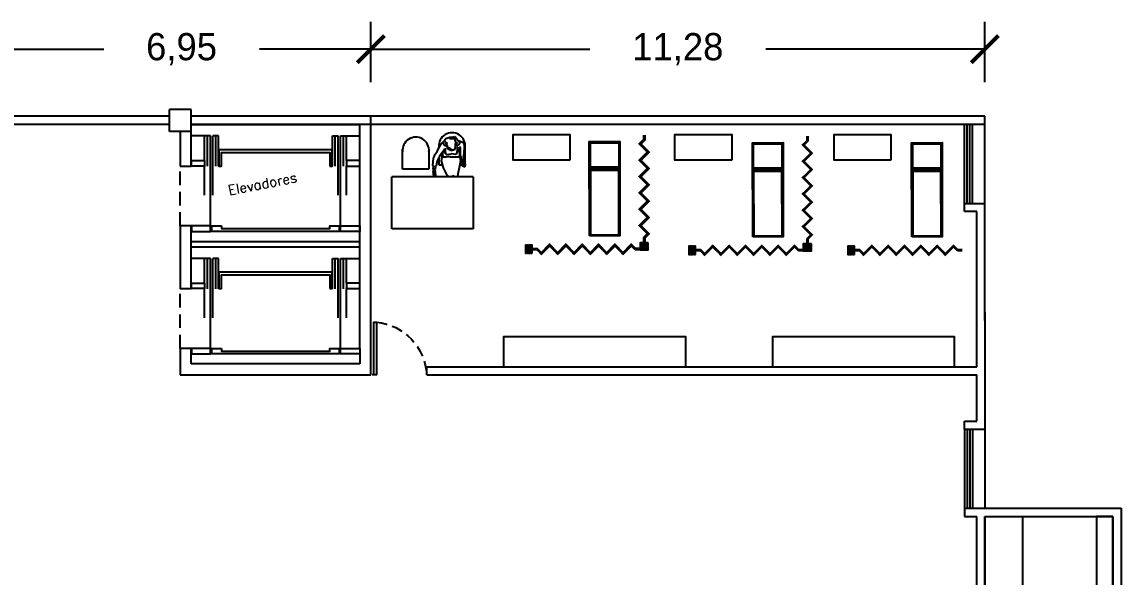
# Model space of a CAD drawing. Header units: millimetres. Extents: x -1615 to -538, y 177 to 397.
# Drawn here: x -1321.02 to -1300.84, y 261.74 to 271.93 of the extents above; entities that cross this region are included whole.
import ezdxf

# ---------------------------------------------------------------- set-up
doc = ezdxf.new("R2010")
doc.units = ezdxf.units.MM
doc.linetypes.add('HIDDEN', pattern=[0.375, 0.25, -0.125])
doc.linetypes.add('OCULTA2', pattern=[0.3, 0.2, -0.1])
for name, color, linetype in [('AUX', 8, 'Continuous'), ('CAN', 2, 'Continuous'), ('MOB', 7, 'Continuous'), ('MUEB', 251, 'Continuous'), ('MUROS', 1, 'Continuous'), ('PROY', 8, 'HIDDEN'), ('PTA', 2, 'Continuous'), ('VENT', 4, 'Continuous'), ('VENTANAS', 4, 'Continuous')]:
    doc.layers.add(name, color=color, linetype=linetype)
doc.styles.add('ROMANS', font='ROMANS.shx')
doc.styles.get("Standard").update_dxf_attribs({"font": 'stylu.ttf'})
doc.dimstyles.new('ISO-25', dxfattribs={"dimtxt": 0.5, "dimasz": 0.5, "dimexe": 0.5, "dimexo": 0.625, "dimtad": 0, "dimtih": 1, "dimtoh": 1, "dimtxsty": 'Standard', "dimblk": 'ARCHTICK', "dimcen": 2.5, "dimadec": 0, "dimazin": 0, "dimtfac": 1, "dimtmove": 0, "dimatfit": 3, "dimfxl": 0, "dimarcsym": 0})

# ---------------------------------------------------------------- blocks, each defined once
blk = doc.blocks.new('CORT')
for p, q in [((0, 0.02), (0.09, 0.02)), ((0, 0), (0.082, 0)), ((0.082, 0), (0.168, -0.086)), ((0.09, 0.02), (0.182, -0.072)), ((0.318, 0.106), (0.14, -0.072)), ((0.332, 0.092), (0.154, -0.086)), ((0.29, 0.092), (0.468, -0.086)), ((0.304, 0.106), (0.482, -0.072)), ((0.618, 0.106), (0.44, -0.072)), ((0.632, 0.092), (0.454, -0.086)), ((0.59, 0.092), (0.768, -0.086)), ((0.604, 0.106), (0.782, -0.072)), ((0.918, 0.106), (0.74, -0.072)), ((0.932, 0.092), (0.754, -0.086)), ((0.89, 0.092), (1.068, -0.086)), ((0.904, 0.106), (1.082, -0.072)), ((1.218, 0.106), (1.04, -0.072)), ((1.232, 0.092), (1.054, -0.086)), ((1.19, 0.092), (1.368, -0.086)), ((1.204, 0.106), (1.382, -0.072)), ((1.518, 0.106), (1.34, -0.072)), ((1.532, 0.092), (1.354, -0.086)), ((1.49, 0.092), (1.668, -0.086)), ((1.504, 0.106), (1.682, -0.072)), ((1.818, 0.106), (1.64, -0.072)), ((1.832, 0.092), (1.654, -0.086)), ((1.79, 0.092), (1.882, 0)), ((1.804, 0.106), (1.89, 0.02)), ((1.882, 0), (1.979, 0)), ((1.89, 0.02), (1.979, 0.02))]:
    blk.add_line(p, q)
for points in [[(1.979, 0.085), (1.979, -0.065), (1.999, -0.065), (1.999, 0.085)], [(2.014, 0.085), (2.014, -0.065), (2.034, -0.065), (2.034, 0.085)], [(2.049, 0.085), (2.049, -0.065), (2.069, -0.065), (2.069, 0.085)], [(2.084, 0.085), (2.084, -0.065), (2.104, -0.065), (2.104, 0.085)]]:
    blk.add_lwpolyline(points, close=True)
blk = doc.blocks.new('A$C31F15ED4')
at = {"layer": 'VENT'}
blk.add_line((0, 0.03), (0, 0), dxfattribs=at)
blk.add_lwpolyline([(0, 0.03), (0.97, 0.03), (0.97, 0.08), (0, 0.08)], close=True, dxfattribs=at)
at = {"layer": 'VENT', "linetype": 'OCULTA2'}
blk.add_arc((-0.051, -0.025), 1.026, 5.8587, 87.1721, dxfattribs=at)
blk = doc.blocks.new('_ArchTick')
at = {"color": 0, "linetype": 'ByBlock', "const_width": 0.15}
blk.add_lwpolyline([(-0.5, -0.5), (0.5, 0.5)], dxfattribs=at)
blk = doc.blocks.new('*D317')
at = {"color": 0, "lineweight": -2}
for p, q in [((-1314.612, 270.827), (-1314.612, 271.934)), ((-1303.337, 270.827), (-1303.337, 271.934)), ((-1314.612, 271.434), (-1310.591, 271.434)), ((-1303.337, 271.434), (-1307.359, 271.434))]:
    blk.add_line(p, q, dxfattribs=at)
at = {"layer": 'Defpoints', "color": 0}
for p in [(-1314.612, 271.434), (-1314.612, 270.202), (-1303.337, 270.202)]:
    blk.add_point(p, dxfattribs=at)
at = {"color": 0, "lineweight": -2, "xscale": 0.5, "yscale": 0.5, "zscale": 0.5, "rotation": 180}
blk.add_blockref('_ArchTick', (-1314.612, 271.434), dxfattribs=at)
at = {"color": 0, "lineweight": -2, "xscale": 0.5, "yscale": 0.5, "zscale": 0.5}
blk.add_blockref('_ArchTick', (-1303.337, 271.434), dxfattribs=at)
at = {"color": 0, "insert": (-1308.975, 271.434), "char_height": 0.5, "attachment_point": 5}
blk.add_mtext('11,28', dxfattribs=at)
blk = doc.blocks.new('*D318')
at = {"color": 0, "lineweight": -2}
for p, q in [((-1321.564, 270.949), (-1321.564, 271.934)), ((-1314.612, 270.827), (-1314.612, 271.934)), ((-1321.564, 271.434), (-1319.518, 271.434)), ((-1314.612, 271.434), (-1316.658, 271.434))]:
    blk.add_line(p, q, dxfattribs=at)
at = {"layer": 'Defpoints', "color": 0}
for p in [(-1321.564, 271.434), (-1321.564, 270.324), (-1314.612, 270.202)]:
    blk.add_point(p, dxfattribs=at)
at = {"color": 0, "lineweight": -2, "xscale": 0.5, "yscale": 0.5, "zscale": 0.5, "rotation": 180}
blk.add_blockref('_ArchTick', (-1321.564, 271.434), dxfattribs=at)
at = {"color": 0, "lineweight": -2, "xscale": 0.5, "yscale": 0.5, "zscale": 0.5}
blk.add_blockref('_ArchTick', (-1314.612, 271.434), dxfattribs=at)
at = {"color": 0, "insert": (-1318.088, 271.434), "char_height": 0.5, "attachment_point": 5}
blk.add_mtext('6,95', dxfattribs=at)

msp = doc.modelspace()

# ---------------------------------------------------------------- linework, layer by layer
for points in [[(-1303.337, 262.852), (-1302.647, 262.852), (-1302.647, 260.501), (-1303.337, 260.501)], [(-1300.987, 262.852), (-1301.287, 262.852), (-1301.287, 259.352), (-1300.987, 259.352)]]:
    msp.add_lwpolyline(points, close=True)
at = {"layer": 'AUX'}
for p, q in [((-1317.664, 269.841), (-1317.912, 269.841)), ((-1317.664, 269.388), (-1317.664, 269.841)), ((-1317.554, 269.841), (-1317.664, 269.841)), ((-1317.609, 269.283), (-1317.609, 269.841)), ((-1317.554, 268.188), (-1317.554, 269.841)), ((-1317.407, 269.841), (-1317.512, 269.841)), ((-1317.512, 268.75), (-1317.512, 269.841)), ((-1317.457, 269.283), (-1317.457, 269.841)), ((-1317.407, 269.283), (-1317.407, 269.841)), ((-1315.317, 269.841), (-1315.212, 269.841)), ((-1315.317, 269.283), (-1315.317, 269.841)), ((-1315.267, 269.283), (-1315.267, 269.841)), ((-1315.212, 268.75), (-1315.212, 269.841)), ((-1315.17, 268.188), (-1315.17, 269.841)), ((-1315.17, 269.841), (-1315.06, 269.841)), ((-1315.115, 269.283), (-1315.115, 269.841)), ((-1315.06, 269.388), (-1315.06, 269.841)), ((-1315.06, 269.841), (-1314.812, 269.841)), ((-1317.664, 268.75), (-1317.664, 269.288)), ((-1315.06, 268.75), (-1315.06, 269.288)), ((-1317.912, 267.902), (-1314.812, 267.902)), ((-1317.912, 267.802), (-1314.812, 267.802)), ((-1317.664, 267.591), (-1317.912, 267.591)), ((-1317.554, 267.591), (-1317.664, 267.591)), ((-1317.664, 267.138), (-1317.664, 267.591)), ((-1317.609, 267.033), (-1317.609, 267.591)), ((-1317.554, 265.938), (-1317.554, 267.591)), ((-1317.407, 267.591), (-1317.512, 267.591)), ((-1317.512, 266.5), (-1317.512, 267.591)), ((-1317.457, 267.033), (-1317.457, 267.591)), ((-1317.407, 267.033), (-1317.407, 267.591)), ((-1315.317, 267.591), (-1315.212, 267.591)), ((-1315.317, 267.033), (-1315.317, 267.591)), ((-1315.267, 267.033), (-1315.267, 267.591)), ((-1315.212, 266.5), (-1315.212, 267.591)), ((-1315.17, 267.591), (-1315.06, 267.591)), ((-1315.17, 265.938), (-1315.17, 267.591)), ((-1315.115, 267.033), (-1315.115, 267.591)), ((-1315.06, 267.138), (-1315.06, 267.591)), ((-1315.06, 267.591), (-1314.812, 267.591)), ((-1317.664, 266.5), (-1317.664, 267.038)), ((-1315.06, 266.5), (-1315.06, 267.038))]:
    msp.add_line(p, q, dxfattribs=at)
at = {"layer": 'CAN'}
for points in [[(-1315.367, 269.288), (-1315.322, 269.288), (-1315.322, 269.588), (-1317.402, 269.588), (-1317.402, 269.288), (-1317.357, 269.288), (-1317.357, 269.538), (-1315.367, 269.538)], [(-1317.907, 269.388), (-1317.664, 269.388), (-1317.664, 269.288), (-1317.907, 269.288)], [(-1314.817, 269.388), (-1315.06, 269.388), (-1315.06, 269.288), (-1314.817, 269.288)], [(-1317.907, 268.088), (-1317.554, 268.088), (-1317.554, 268.188), (-1317.907, 268.188)], [(-1317.357, 268.188), (-1317.357, 268.138), (-1315.367, 268.138), (-1315.367, 268.188), (-1315.195, 268.188), (-1315.195, 268.088), (-1317.529, 268.088), (-1317.529, 268.188)], [(-1314.817, 268.088), (-1315.17, 268.088), (-1315.17, 268.188), (-1314.817, 268.188)], [(-1315.367, 267.038), (-1315.322, 267.038), (-1315.322, 267.338), (-1317.402, 267.338), (-1317.402, 267.038), (-1317.357, 267.038), (-1317.357, 267.288), (-1315.367, 267.288)], [(-1317.907, 267.138), (-1317.664, 267.138), (-1317.664, 267.038), (-1317.907, 267.038)], [(-1314.817, 267.138), (-1315.06, 267.138), (-1315.06, 267.038), (-1314.817, 267.038)], [(-1317.907, 265.838), (-1317.554, 265.838), (-1317.554, 265.938), (-1317.907, 265.938)], [(-1317.357, 265.938), (-1317.357, 265.888), (-1315.367, 265.888), (-1315.367, 265.938), (-1315.195, 265.938), (-1315.195, 265.838), (-1317.529, 265.838), (-1317.529, 265.938)], [(-1314.817, 265.838), (-1315.17, 265.838), (-1315.17, 265.938), (-1314.817, 265.938)]]:
    msp.add_lwpolyline(points, close=True, dxfattribs=at)
at = {"layer": 'MOB'}
for points in [[(-1310.598, 268.006), (-1310.601, 269.736), (-1310.041, 269.737), (-1310.038, 268.007)], [(-1310.06, 269.266), (-1310.58, 269.266), (-1310.581, 269.716), (-1310.061, 269.716)], [(-1307.601, 267.986), (-1307.604, 269.716), (-1307.044, 269.717), (-1307.041, 267.987)], [(-1307.063, 269.247), (-1307.583, 269.246), (-1307.584, 269.696), (-1307.064, 269.697)], [(-1304.681, 267.986), (-1304.683, 269.716), (-1304.123, 269.717), (-1304.121, 267.987)], [(-1304.143, 269.247), (-1304.663, 269.246), (-1304.663, 269.696), (-1304.143, 269.697)], [(-1310.058, 268.026), (-1310.06, 269.206), (-1310.58, 269.206), (-1310.578, 268.026)], [(-1307.061, 268.007), (-1307.063, 269.187), (-1307.583, 269.186), (-1307.581, 268.006)], [(-1304.141, 268.007), (-1304.143, 269.187), (-1304.663, 269.186), (-1304.661, 268.006)]]:
    msp.add_lwpolyline(points, close=True, dxfattribs=at)
for points in [[(-1310.04, 269.247), (-1310.04, 269.227), (-1310.6, 269.226), (-1310.6, 269.246), (-1310.04, 269.247)], [(-1307.043, 269.227), (-1307.043, 269.207), (-1307.603, 269.206), (-1307.603, 269.226), (-1307.043, 269.227)], [(-1304.123, 269.227), (-1304.123, 269.207), (-1304.683, 269.206), (-1304.683, 269.226), (-1304.123, 269.227)], [(-1308.831, 265.602), (-1308.831, 266.149), (-1312.178, 266.149), (-1312.178, 265.602)], [(-1303.892, 265.602), (-1303.892, 266.149), (-1307.239, 266.149), (-1307.239, 265.602)]]:
    msp.add_lwpolyline(points, dxfattribs=at)
at = {"layer": 'MUEB'}
for p, q in [((-1313.219, 269.8), (-1313.163, 269.82)), ((-1313.163, 269.82), (-1313.112, 269.82)), ((-1313.112, 269.82), (-1313.056, 269.8)), ((-1313.109, 269.82), (-1313.1, 269.827)), ((-1313.1, 269.827), (-1313.079, 269.833)), ((-1313.079, 269.833), (-1313.055, 269.818)), ((-1313.055, 269.818), (-1313.038, 269.794)), ((-1313.389, 269.57), (-1313.362, 269.622)), ((-1313.364, 269.679), (-1313.364, 269.618)), ((-1313.362, 269.622), (-1313.349, 269.648)), ((-1313.349, 269.648), (-1313.322, 269.695)), ((-1313.322, 269.695), (-1313.283, 269.732)), ((-1313.278, 269.74), (-1313.292, 269.715)), ((-1313.285, 269.69), (-1313.292, 269.715)), ((-1313.283, 269.687), (-1313.285, 269.69)), ((-1313.283, 269.687), (-1313.248, 269.659)), ((-1313.274, 269.743), (-1313.278, 269.74)), ((-1313.274, 269.743), (-1313.237, 269.794)), ((-1313.25, 269.616), (-1313.25, 269.577)), ((-1313.237, 269.737), (-1313.248, 269.726)), ((-1313.238, 269.704), (-1313.248, 269.726)), ((-1313.217, 269.659), (-1313.248, 269.659)), ((-1313.226, 269.683), (-1313.238, 269.704)), ((-1313.237, 269.794), (-1313.219, 269.8)), ((-1313.226, 269.724), (-1313.223, 269.701)), ((-1313.219, 269.664), (-1313.226, 269.683)), ((-1313.223, 269.701), (-1313.219, 269.689)), ((-1313.211, 269.667), (-1313.219, 269.689)), ((-1313.213, 269.659), (-1313.219, 269.664)), ((-1313.211, 269.667), (-1313.213, 269.659)), ((-1313.213, 269.659), (-1313.213, 269.649)), ((-1313.209, 269.634), (-1313.213, 269.649)), ((-1313.201, 269.623), (-1313.209, 269.634)), ((-1313.189, 269.622), (-1313.201, 269.623)), ((-1313.196, 269.615), (-1313.197, 269.623)), ((-1313.142, 269.599), (-1313.196, 269.632)), ((-1313.152, 269.605), (-1313.189, 269.622)), ((-1313.17, 269.793), (-1313.105, 269.793)), ((-1313.105, 269.793), (-1313.075, 269.786)), ((-1313.07, 269.617), (-1313.085, 269.582)), ((-1313.075, 269.786), (-1313.067, 269.764)), ((-1313.066, 269.629), (-1313.07, 269.617)), ((-1313.067, 269.764), (-1313.059, 269.724)), ((-1313.06, 269.701), (-1313.066, 269.689)), ((-1313.066, 269.689), (-1313.066, 269.667)), ((-1313.066, 269.667), (-1313.063, 269.659)), ((-1313.063, 269.649), (-1313.066, 269.629)), ((-1313.059, 269.66), (-1313.063, 269.649)), ((-1313.063, 269.659), (-1313.063, 269.649)), ((-1313.059, 269.724), (-1313.06, 269.701)), ((-1313.056, 269.683), (-1313.059, 269.664)), ((-1313.059, 269.664), (-1313.059, 269.66)), ((-1313.026, 269.659), (-1313.059, 269.659)), ((-1313.04, 269.704), (-1313.056, 269.667)), ((-1313.03, 269.726), (-1313.04, 269.704)), ((-1313.038, 269.794), (-1313.001, 269.743)), ((-1313.022, 269.617), (-1313.035, 269.627)), ((-1313.028, 269.622), (-1313.028, 269.577)), ((-1313.028, 269.552), (-1313.013, 269.62)), ((-1312.992, 269.687), (-1313.026, 269.659)), ((-1313.006, 269.625), (-1313.022, 269.617)), ((-1313.014, 269.758), (-1313.011, 269.758)), ((-1313.011, 269.758), (-1312.922, 269.725)), ((-1313.011, 269.622), (-1313.001, 269.602)), ((-1313.006, 269.625), (-1312.984, 269.627)), ((-1313.001, 269.743), (-1312.996, 269.74)), ((-1312.996, 269.74), (-1312.975, 269.716)), ((-1312.989, 269.69), (-1312.992, 269.687)), ((-1312.975, 269.716), (-1312.989, 269.69)), ((-1312.973, 269.629), (-1312.984, 269.627)), ((-1312.962, 269.634), (-1312.973, 269.629)), ((-1312.963, 269.609), (-1312.971, 269.63)), ((-1312.922, 269.725), (-1312.904, 269.703)), ((-1312.904, 269.703), (-1312.897, 269.674)), ((-1312.896, 269.645), (-1312.901, 269.607)), ((-1312.897, 269.674), (-1312.896, 269.645)), ((-1312.88, 269.317), (-1312.88, 269.682)), ((-1314.029, 269.229), (-1314.029, 269.6)), ((-1313.545, 269.597), (-1313.545, 269.229)), ((-1313.471, 269.298), (-1313.463, 269.434)), ((-1313.463, 269.434), (-1313.446, 269.468)), ((-1313.446, 269.468), (-1313.441, 269.487)), ((-1313.441, 269.487), (-1313.434, 269.503)), ((-1313.434, 269.503), (-1313.389, 269.57)), ((-1313.365, 269.445), (-1313.394, 269.385)), ((-1313.357, 269.452), (-1313.365, 269.445)), ((-1313.364, 269.446), (-1313.364, 269.31)), ((-1313.354, 269.466), (-1313.357, 269.452)), ((-1313.31, 269.525), (-1313.354, 269.466)), ((-1313.313, 269.382), (-1313.295, 269.486)), ((-1313.264, 269.581), (-1313.31, 269.525)), ((-1313.3, 269.459), (-1313.295, 269.533)), ((-1313.295, 269.533), (-1313.292, 269.547)), ((-1313.295, 269.533), (-1313.295, 269.486)), ((-1313.295, 269.486), (-1313.283, 269.459)), ((-1313.283, 269.459), (-1313.228, 269.455)), ((-1313.256, 269.54), (-1313.27, 269.573)), ((-1313.25, 269.552), (-1313.261, 269.605)), ((-1313.244, 269.515), (-1313.256, 269.54)), ((-1313.25, 269.577), (-1313.25, 269.552)), ((-1313.25, 269.552), (-1313.25, 269.54)), ((-1313.226, 269.498), (-1313.25, 269.54)), ((-1313.231, 269.509), (-1313.244, 269.515)), ((-1313.15, 269.459), (-1313.228, 269.455)), ((-1313.226, 269.498), (-1313.139, 269.511)), ((-1313.19, 269.6), (-1313.196, 269.615)), ((-1313.183, 269.59), (-1313.19, 269.6)), ((-1313.183, 269.59), (-1313.152, 269.585)), ((-1313.112, 269.579), (-1313.152, 269.605)), ((-1313.142, 269.599), (-1313.152, 269.605)), ((-1313.142, 269.57), (-1313.152, 269.585)), ((-1313.15, 269.459), (-1313.048, 269.455)), ((-1313.142, 269.599), (-1313.112, 269.579)), ((-1313.133, 269.57), (-1313.142, 269.57)), ((-1313.053, 269.498), (-1313.139, 269.511)), ((-1313.126, 269.585), (-1313.133, 269.57)), ((-1313.122, 269.585), (-1313.126, 269.585)), ((-1313.122, 269.585), (-1313.126, 269.585)), ((-1313.122, 269.585), (-1313.122, 269.585)), ((-1313.085, 269.582), (-1313.112, 269.579)), ((-1313.028, 269.54), (-1313.053, 269.498)), ((-1313.048, 269.455), (-1312.993, 269.459)), ((-1313.028, 269.577), (-1313.028, 269.552)), ((-1313.028, 269.552), (-1313.028, 269.54)), ((-1313.001, 269.602), (-1312.982, 269.533)), ((-1312.982, 269.486), (-1312.993, 269.459)), ((-1312.982, 269.533), (-1312.982, 269.486)), ((-1312.982, 269.533), (-1312.978, 269.459)), ((-1312.982, 269.486), (-1312.963, 269.382)), ((-1312.966, 269.482), (-1312.963, 269.609)), ((-1312.959, 269.461), (-1312.966, 269.482)), ((-1312.959, 269.461), (-1312.958, 269.401)), ((-1312.908, 269.468), (-1312.919, 269.456)), ((-1312.919, 269.456), (-1312.918, 269.403)), ((-1312.901, 269.607), (-1312.908, 269.468)), ((-1312.906, 269.481), (-1312.908, 269.468)), ((-1313.545, 269.229), (-1314.029, 269.229)), ((-1313.464, 269.285), (-1313.471, 269.298)), ((-1313.468, 269.237), (-1313.464, 269.285)), ((-1313.461, 269.237), (-1313.468, 269.237)), ((-1313.464, 269.285), (-1313.427, 269.28)), ((-1313.464, 269.213), (-1313.461, 269.223)), ((-1313.464, 269.183), (-1313.464, 269.213)), ((-1313.464, 269.213), (-1313.464, 269.181)), ((-1313.432, 269.235), (-1313.461, 269.237)), ((-1313.461, 269.223), (-1313.461, 269.237)), ((-1313.437, 269.235), (-1313.434, 269.22)), ((-1313.434, 269.22), (-1313.435, 269.208)), ((-1313.427, 269.28), (-1313.432, 269.235)), ((-1313.411, 269.294), (-1313.427, 269.28)), ((-1313.394, 269.385), (-1313.411, 269.294)), ((-1313.364, 269.31), (-1313.293, 269.31)), ((-1313.277, 269.253), (-1313.313, 269.382)), ((-1313.211, 269.117), (-1313.277, 269.253)), ((-1312.988, 269.253), (-1313.013, 269.143)), ((-1312.963, 269.382), (-1312.988, 269.253)), ((-1312.977, 269.31), (-1312.94, 269.31)), ((-1312.918, 269.403), (-1312.958, 269.401)), ((-1312.948, 269.378), (-1312.951, 269.401)), ((-1312.946, 269.372), (-1312.948, 269.378)), ((-1312.901, 269.342), (-1312.946, 269.372)), ((-1312.944, 269.341), (-1312.946, 269.372)), ((-1312.936, 269.287), (-1312.944, 269.341)), ((-1312.929, 269.283), (-1312.936, 269.287)), ((-1312.919, 269.274), (-1312.929, 269.328)), ((-1312.926, 269.287), (-1312.929, 269.283)), ((-1312.926, 269.311), (-1312.926, 269.287)), ((-1312.926, 269.31), (-1312.926, 269.31)), ((-1312.921, 269.404), (-1312.912, 269.381)), ((-1312.914, 269.274), (-1312.919, 269.274)), ((-1312.905, 269.264), (-1312.918, 269.327)), ((-1312.909, 269.277), (-1312.914, 269.274)), ((-1312.912, 269.381), (-1312.897, 269.365)), ((-1312.912, 269.295), (-1312.909, 269.277)), ((-1312.894, 269.27), (-1312.905, 269.327)), ((-1312.899, 269.264), (-1312.905, 269.264)), ((-1312.899, 269.298), (-1312.897, 269.268)), ((-1312.897, 269.268), (-1312.899, 269.264)), ((-1312.891, 269.317), (-1312.898, 269.337)), ((-1312.897, 269.365), (-1312.887, 269.335)), ((-1312.888, 269.27), (-1312.894, 269.27)), ((-1312.882, 269.298), (-1312.891, 269.317)), ((-1312.891, 269.315), (-1312.884, 269.273)), ((-1312.89, 269.31), (-1312.888, 269.31)), ((-1312.884, 269.273), (-1312.888, 269.27)), ((-1312.887, 269.335), (-1312.877, 269.307)), ((-1312.878, 269.301), (-1312.882, 269.298)), ((-1312.877, 269.307), (-1312.878, 269.301)), ((-1312.732, 269.087), (-1314.229, 269.087)), ((-1314.229, 268.137), (-1314.229, 269.087)), ((-1313.468, 269.179), (-1313.464, 269.203)), ((-1313.464, 269.157), (-1313.468, 269.179)), ((-1313.464, 269.15), (-1313.464, 269.181)), ((-1313.461, 269.143), (-1313.464, 269.15)), ((-1313.456, 269.1), (-1313.462, 269.144)), ((-1313.455, 269.144), (-1313.461, 269.143)), ((-1313.452, 269.1), (-1313.456, 269.1)), ((-1313.454, 269.163), (-1313.455, 269.144)), ((-1313.454, 269.187), (-1313.435, 269.208)), ((-1313.454, 269.187), (-1313.454, 269.163)), ((-1313.454, 269.161), (-1313.446, 269.1)), ((-1313.454, 269.161), (-1313.454, 269.161)), ((-1313.446, 269.1), (-1313.452, 269.1)), ((-1313.448, 269.092), (-1313.449, 269.1)), ((-1313.444, 269.092), (-1313.448, 269.092)), ((-1313.445, 269.159), (-1313.438, 269.092)), ((-1313.438, 269.092), (-1313.444, 269.092)), ((-1313.438, 269.1), (-1313.439, 269.1)), ((-1313.438, 269.157), (-1313.432, 269.1)), ((-1313.432, 269.1), (-1313.438, 269.1)), ((-1313.435, 269.208), (-1313.431, 269.173)), ((-1313.427, 269.109), (-1313.432, 269.109)), ((-1313.431, 269.173), (-1313.424, 269.112)), ((-1313.424, 269.112), (-1313.427, 269.109)), ((-1313.187, 269.093), (-1313.211, 269.117)), ((-1313.171, 269.087), (-1313.187, 269.093)), ((-1313.114, 269.106), (-1313.137, 269.087)), ((-1313.118, 269.087), (-1313.124, 269.098)), ((-1313.064, 269.087), (-1313.114, 269.106)), ((-1313.018, 269.092), (-1313.026, 269.087)), ((-1313.026, 269.087), (-1313.026, 269.087)), ((-1313.013, 269.143), (-1313.018, 269.092)), ((-1312.732, 269.087), (-1312.732, 268.137)), ((-1312.732, 268.137), (-1314.229, 268.137))]:
    msp.add_line(p, q, dxfattribs=at)
for points in [[(-1310.951, 269.399), (-1310.951, 269.859), (-1312.007, 269.859), (-1312.007, 269.399)], [(-1307.977, 269.399), (-1307.977, 269.859), (-1309.034, 269.859), (-1309.034, 269.399)], [(-1305.057, 269.399), (-1305.057, 269.859), (-1306.113, 269.859), (-1306.113, 269.399)]]:
    msp.add_lwpolyline(points, close=True, dxfattribs=at)
for centre, start, end in [((-1313.787, 269.575), 354.8093, 186.0877), ((-1313.122, 269.657), 353.9123, 185.1907)]:
    msp.add_arc(centre, 0.243, start, end, dxfattribs=at)
at = {"layer": 'MUROS'}
for p, q in [((-1318.312, 269.924), (-1318.312, 270.324)), ((-1317.912, 270.324), (-1318.312, 270.324)), ((-1317.912, 269.924), (-1317.912, 270.324)), ((-1318.312, 270.202), (-1321.414, 270.202)), ((-1318.312, 270.052), (-1321.414, 270.052)), ((-1303.337, 270.202), (-1317.912, 270.202)), ((-1314.612, 270.202), (-1317.912, 270.202)), ((-1303.337, 270.052), (-1317.912, 270.052)), ((-1317.912, 269.288), (-1317.912, 270.052)), ((-1317.912, 270.052), (-1314.812, 270.052)), ((-1314.812, 265.938), (-1314.812, 270.052)), ((-1314.612, 265.452), (-1314.612, 270.202)), ((-1303.337, 270.052), (-1303.337, 270.202)), ((-1317.912, 269.924), (-1318.312, 269.924)), ((-1318.112, 269.924), (-1318.112, 269.288)), ((-1318.112, 269.288), (-1317.912, 269.288)), ((-1303.712, 268.452), (-1303.712, 268.602)), ((-1303.712, 268.602), (-1303.337, 268.602)), ((-1303.487, 268.452), (-1303.712, 268.452)), ((-1303.487, 265.602), (-1303.487, 268.452)), ((-1303.337, 266.452), (-1303.337, 268.602)), ((-1303.337, 266.602), (-1303.337, 264.452)), ((-1317.912, 265.938), (-1318.112, 265.938)), ((-1318.112, 265.938), (-1318.112, 265.452)), ((-1317.912, 265.652), (-1317.912, 265.938)), ((-1314.812, 265.938), (-1314.812, 265.652)), ((-1314.812, 265.652), (-1317.912, 265.652)), ((-1313.587, 265.602), (-1303.487, 265.602)), ((-1313.587, 265.452), (-1313.587, 265.602)), ((-1318.112, 265.452), (-1314.612, 265.452)), ((-1313.587, 265.452), (-1303.487, 265.452)), ((-1303.487, 264.602), (-1303.487, 265.452)), ((-1303.712, 264.602), (-1303.487, 264.602)), ((-1303.712, 264.452), (-1303.712, 264.602)), ((-1303.712, 264.452), (-1303.337, 264.452)), ((-1303.712, 263.002), (-1300.837, 263.002)), ((-1303.712, 263.002), (-1303.712, 262.852)), ((-1300.837, 263.002), (-1300.837, 259.202)), ((-1303.712, 262.852), (-1303.487, 262.852)), ((-1303.487, 260.352), (-1303.487, 262.852)), ((-1303.337, 262.852), (-1300.987, 262.852)), ((-1303.337, 262.852), (-1303.337, 260.333)), ((-1300.987, 262.852), (-1300.987, 259.352))]:
    msp.add_line(p, q, dxfattribs=at)
msp.add_lwpolyline([(-1318.112, 268.188), (-1318.112, 267.038), (-1317.912, 267.038), (-1317.912, 268.188)], close=True, dxfattribs=at)
at = {"layer": 'PROY'}
for p, q in [((-1318.112, 268.188), (-1318.112, 269.288)), ((-1318.112, 265.938), (-1318.112, 267.038))]:
    msp.add_line(p, q, dxfattribs=at)
at = {"layer": 'VENTANAS'}
for p, q in [((-1303.712, 268.602), (-1303.712, 270.052)), ((-1303.662, 268.602), (-1303.662, 270.052)), ((-1303.612, 268.602), (-1303.612, 270.052)), ((-1303.562, 268.602), (-1303.562, 270.052)), ((-1303.337, 268.602), (-1303.337, 270.052)), ((-1303.712, 264.452), (-1303.712, 263.002)), ((-1303.662, 264.452), (-1303.662, 263.002)), ((-1303.612, 264.452), (-1303.612, 263.002)), ((-1303.562, 264.452), (-1303.562, 263.002)), ((-1303.337, 264.452), (-1303.337, 263.002))]:
    msp.add_line(p, q, dxfattribs=at)

# ---------------------------------------------------------------- block references
at = {"xscale": -1, "rotation": 270}
msp.add_blockref('A$C31F15ED4', (-1314.587, 265.452), dxfattribs=at)
at = {"layer": 'MOB'}
for p, rotation in [((-1309.604, 269.855), 270.0049023887881), ((-1306.607, 269.835), 270.0049023887881), ((-1309.669, 267.77), 180.0049023887881), ((-1306.672, 267.75), 180.0049023887881), ((-1303.752, 267.75), 180.0049023887881)]:
    msp.add_blockref('CORT', p, dxfattribs=dict(at, rotation=rotation))

# ---------------------------------------------------------------- texts
at = {"layer": 'PTA', "linetype": 'Continuous', "style": 'ROMANS'}
msp.add_text('Elevadores', height=0.18, rotation=11, dxfattribs=at).set_placement((-1317.214, 268.751))

# ---------------------------------------------------------------- dimensions: what is measured, and where the dimension line sits
dim = msp.add_linear_dim(base=(-1321.564, 271.434), p1=(-1314.612, 270.202), p2=(-1321.564, 270.324), dimstyle='ISO-25', override={"dimtmove": 1})
dim.commit()
dim.dimension.update_dxf_attribs({"geometry": '*D318', "text_midpoint": (-1318.088, 271.434)})
dim = msp.add_linear_dim(base=(-1314.612314, 271.434029), p1=(-1303.337308, 270.201599), p2=(-1314.612314, 270.201627), dimstyle='ISO-25')
dim.commit()
dim.dimension.update_dxf_attribs({"geometry": '*D317', "text_midpoint": (-1308.974811, 271.434029)})

doc.saveas('drawing.dxf')
